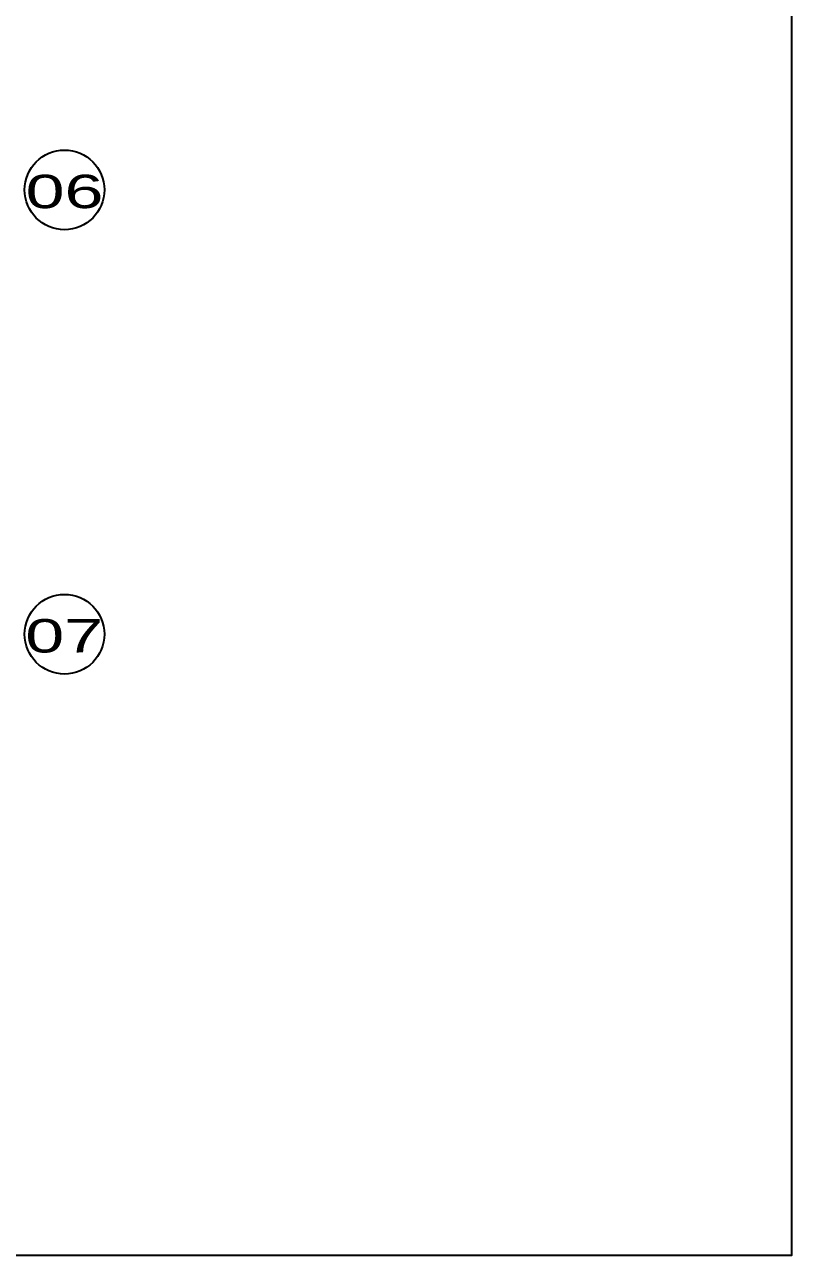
# Model space of a CAD drawing. Header units: millimetres. Extents: x 86 to 500, y -52 to 256.
# Drawn here: x 272.51 to 286.36, y 40.11 to 62.34 of the extents above; entities that cross this region are included whole.
import ezdxf

# ---------------------------------------------------------------- set-up
doc = ezdxf.new("R2010")
doc.units = ezdxf.units.MM
doc.linetypes.add('HIDDEN', pattern=[9.525, 6.35, -3.175])
for name, color, linetype in [('1amobla', 253, 'Continuous'), ('JCA_COTAS', 253, 'Continuous'), ('JCA_HATCH 254', 252, 'Continuous')]:
    doc.layers.add(name, color=color, linetype=linetype)
doc.layers.add('Muro', color=7, linetype='Continuous', lineweight=40, true_color=0x2b2b2b)
doc.styles.add('style2', font='arial.ttf', dxfattribs={"width": 1.5})

# ---------------------------------------------------------------- blocks, each defined once
blk = doc.blocks.new('estructura cubiertas')
at = {"layer": 'JCA_COTAS', "linetype": 'Continuous'}
for centre in [(2145.253, -5903.674), (2145.253, -5911.699)]:
    blk.add_circle(centre, 0.72, dxfattribs=at)
at = {"layer": 'JCA_COTAS', "linetype": 'Continuous', "style": 'style2', "width": 1.5}
for s, p in [('06', (2144.551, -5904.004)), ('07', (2144.545, -5912.029))]:
    blk.add_text(s, height=0.6031, rotation=0.0293, dxfattribs=at).set_placement(p)

msp = doc.modelspace()

# ---------------------------------------------------------------- hatches: boundary and pattern name
at = {"layer": 'JCA_HATCH 254', "ltscale": 0.3}
h = msp.add_hatch(dxfattribs=at)
h.set_pattern_fill('ANSI31', color=256)
h.paths.add_polyline_path([(273.191, 62.232), (272.891, 62.232), (272.891, 62.307), (273.191, 62.307)])

# ---------------------------------------------------------------- linework, layer by layer
at = {"layer": '1amobla', "color": 7, "linetype": 'Continuous', "ltscale": 0.3, "true_color": 0xffffff}
msp.add_lwpolyline([(227.907, 113.095), (286.355, 113.095), (286.355, 40.11), (227.907, 40.11)], close=True, dxfattribs=at)

# ---------------------------------------------------------------- block references
at = {"layer": 'Muro', "linetype": 'HIDDEN'}
msp.add_blockref('estructura cubiertas', (-1872.023, 5963.027), dxfattribs=at)

doc.saveas('drawing.dxf')
